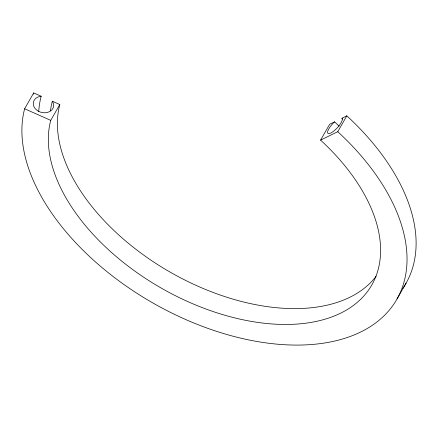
<?xml version="1.0" encoding="UTF-8"?>
<svg xmlns="http://www.w3.org/2000/svg" width="438" height="438" viewBox="0 0 438 438"><rect width="100%" height="100%" fill="white"/><g stroke="black" fill="none" stroke-linecap="round" stroke-linejoin="round"><path stroke-width="0.66" d="M38.719 111.597A201.907 119.53 29.8 0 1 40.4 99.464L41.177 96.24L33.704 92.916L24.627 108.766L23.833 112.062A210.163 124.419 29.8 0 0 281.185 344.503A210.163 124.419 29.8 0 0 341.635 135.331L337.747 131.69L320.578 140.122L324.18 143.5A181.316 107.343 29.8 0 1 272.025 323.961A181.316 107.343 29.8 0 1 49.998 123.428L50.737 120.368L59.814 104.518L52.341 101.2A189.572 112.227 29.8 0 0 50.485 110.754M33.387 94.236L33.704 92.916M59.814 104.518L59.075 107.578A181.316 107.343 29.8 0 0 178.507 276.75A181.316 107.343 29.8 0 0 376.1 276.307M320.578 140.122L329.655 124.272L334.566 121.857A189.572 112.227 29.8 0 1 339.16 126.182M337.747 131.69L346.825 115.84L350.712 119.481A210.163 124.419 29.8 0 1 402.757 288.489M397.052 298.935L406.13 283.085M334.566 121.857L333.751 122.629A10.304 3.082 -46.9 0 0 327.668 133.015A10.304 3.082 -46.9 0 0 336.433 128.706A10.304 3.082 -46.9 0 0 342.144 118.506L341.914 118.255L346.825 115.84M41.177 96.24L40.082 96.393A10.304 8.18 13.5 0 0 33.907 106.56A10.304 8.18 13.5 0 0 47.233 112.484A10.304 8.18 13.5 0 0 52.85 102.065L52.341 101.2M24.627 108.766L50.737 120.368M341.914 118.255L342.866 119.141"/></g></svg>
